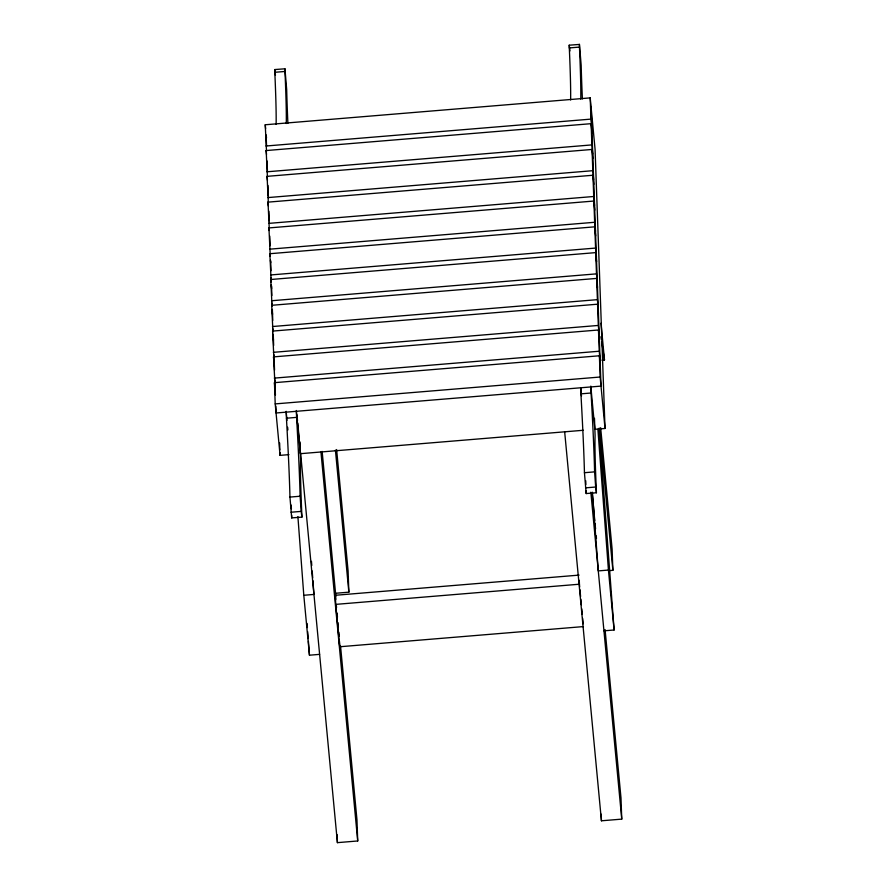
<?xml version="1.0" encoding="UTF-8"?>
<svg xmlns="http://www.w3.org/2000/svg" width="887" height="887" viewBox="0 0 887 887"><rect width="100%" height="100%" fill="white"/><g stroke="black" fill="none" stroke-linecap="round" stroke-linejoin="round"><path stroke-width="1.33" d="M276.123 124.335A419.584 9.835 85.3 0 0 274.815 72.302L274.726 69.563L284.96 68.798L286.689 89.62A419.584 9.835 85.3 0 0 287.887 123.315M570.618 99.965A419.584 9.835 85.3 0 0 569.31 47.931L569.221 45.193L579.455 44.428L581.173 65.25A419.584 9.835 85.3 0 0 582.382 98.945M274.815 72.302L284.971 71.459L284.882 68.72M569.31 47.931L579.466 47.089L579.377 44.35M266.499 151.2L265.246 124.768L590.21 97.88L595.077 149.338L605.023 428.476L594.867 429.319L590.864 386.943M266.011 146.011L590.964 119.113L590.21 97.88M267.419 176.99L266.167 150.557L591.13 123.67L591.984 132.751M266.932 171.801L591.884 144.903L591.13 123.67M268.34 202.779L267.087 176.347L592.05 149.459L592.904 158.54M267.852 197.59L592.804 170.692L592.05 149.459M269.26 228.569L268.007 202.136L592.971 175.249L593.824 184.33M268.761 223.38L593.725 196.493L592.971 175.249M270.18 254.358L268.927 227.926L593.891 201.039L594.745 210.119M269.681 249.169L594.645 222.282L593.891 201.039M271.1 280.148L269.848 253.715L594.8 226.828L595.665 235.909M270.602 274.959L595.565 248.072L594.8 226.828M272.01 305.937L270.768 279.505L595.72 252.618L596.585 261.698M271.522 300.748L596.485 273.861L595.72 252.618M597.505 287.488L596.641 278.407L271.688 305.305L272.93 331.727M272.442 326.538L597.406 299.651L596.641 278.407M598.426 313.277L597.561 304.197L272.608 331.095L273.85 357.516M273.362 352.327L598.315 325.44L597.561 304.197M275.136 387.198L273.529 356.884L598.481 329.986L599.346 339.067M274.283 378.117L599.235 351.23L598.481 329.986M288.951 454.632L280.07 455.364L275.203 403.907L274.449 382.674L599.401 355.776L600.255 364.856M601.94 360.166L604.479 359.956L601.009 323.178M275.203 403.907L600.155 377.019L599.401 355.776M299.95 441.815L300.593 459.754A419.584 9.835 85.3 0 0 301.824 514.405L301.913 517.132L291.679 517.897L289.949 497.075A419.584 9.835 85.3 0 0 286.434 418.22L296.591 417.378L296.336 410.481M594.478 418.265L595.088 435.384A419.584 9.835 85.3 0 0 596.319 490.034L596.408 492.773L586.174 493.527L584.444 472.704A419.584 9.835 85.3 0 0 580.918 393.85L591.075 393.008L590.831 386.111M583.336 430.273L300.371 453.689L296.369 411.313M289.949 497.075L300.105 496.232A419.584 9.835 85.3 0 0 296.591 417.378M584.444 472.704L594.6 471.873A419.584 9.835 85.3 0 0 591.075 393.008M291.025 512.231L301.181 511.389L301.913 517.132M585.52 487.861L595.676 487.018L596.408 492.773M297.899 516.589L303.797 595.277L313.943 594.434L312.911 580.63M603.947 630.834L614.103 629.992L608.438 570.064L598.281 570.906L592.394 492.218M335.308 593.292L348.857 592.172L348.092 570.929L336.616 449.543M608.815 570.663L612.884 570.319L612.119 549.086L600.654 427.689M583.435 626.588L339.721 646.756L335.718 604.38L335.386 595.277L579.111 575.109M335.718 604.38L579.433 584.211L579.289 580.309M303.797 595.277L309.463 655.205L319.608 654.362M300.505 452.281L337.415 842.65L357.716 840.965L356.962 819.732L340.53 645.924M564.664 431.814L601.441 820.797L621.754 819.122L620.989 797.879L605.078 629.593M569.221 45.193L569.953 50.936M274.726 69.563L275.458 75.306M600.909 336.75L601.331 339.488M601.752 342.216L604.479 359.956M590.964 119.113L591.829 128.194M591.884 144.903L592.749 153.983M592.804 170.692L593.658 179.773M593.725 196.493L594.578 205.573M594.645 222.282L595.499 231.363M595.565 248.072L596.419 257.152M596.485 273.861L597.339 282.942M597.406 299.651L598.259 308.731M598.315 325.44L599.18 334.521M599.235 351.23L600.1 360.31M600.155 377.019L605.023 428.476M599.446 428.244L612.884 570.319M592.172 493.039L594.778 520.625M595.044 523.385L595.565 528.896M596.219 535.792L596.474 538.553M590.842 492.207L621.754 819.122M581.484 395.979L580.708 387.785L580.918 393.85M579.433 584.211L579.688 586.95M579.954 589.678L580.597 596.519M580.852 599.246L581.373 604.712M581.761 608.815L582.271 614.281M582.659 618.383L583.18 623.86M335.419 450.086L348.857 592.172M322.147 451.428L335.84 596.264M335.386 595.277L335.774 599.379M336.295 604.845L336.55 607.584M337.071 613.05L337.459 617.152M337.969 622.619L338.357 626.721M338.878 632.187L339.266 636.289M320.95 451.982L357.716 840.965M296.979 414.961L297.511 420.549M297.755 423.166L299.34 439.863M299.562 442.303L300.25 449.521M265.246 124.768L265.623 128.659M266.244 135.212L266.499 137.951M266.167 150.557L266.543 154.449M267.087 176.347L267.453 180.238M268.007 202.136L268.373 206.028M268.927 227.926L269.171 230.52M286.213 412.156L286.989 420.349M287.632 427.19L287.898 429.918M269.848 253.715L270.091 256.31M270.457 260.201L270.701 262.796M270.768 279.505L271.012 282.099M271.256 284.694L271.622 288.585M272.176 310.494L272.542 314.386M272.974 334.987L273.462 340.176M273.529 356.884L274.382 365.965M274.449 382.674L275.303 391.755M595.676 487.018L594.6 471.873M301.181 511.389L300.105 496.232M599.002 428.288L614.103 629.992M597.893 429.253L608.438 570.064M311.47 561.305L311.78 565.44M312.191 570.962L312.712 577.869M307.079 623.428L307.39 627.575M307.7 631.721L308.221 638.629M308.421 641.39L309.463 655.205M586.163 490.866L586.252 493.604M291.668 515.236L291.756 517.975M591.064 106.961L601.02 386.1L276.057 412.987L275.813 406.08M601.198 814.166L601.441 820.797M339.533 641.556L339.721 646.756M337.127 834.689L337.415 842.65M286.179 411.313L286.434 418.22M279.627 442.935L279.871 449.842M279.97 452.603L280.07 455.364M266.155 135.179L266.555 146.288M267.076 160.968L267.442 171.158M267.952 185.427L268.329 196.049M268.872 211.217L269.216 220.907M269.759 236.108L270.103 245.788M270.646 260.989L270.99 270.768M271.234 277.564L271.333 280.325M271.533 285.858L271.877 295.526M272.143 303.188L272.242 305.849M272.364 309.352L272.764 320.407M273.063 328.988L273.163 331.638M273.251 334.222L273.651 345.486M273.983 354.778L274.083 357.428M274.138 359.102L274.538 370.156M274.881 379.824L275.425 395.025M284.971 71.459A419.584 9.835 85.3 0 1 286.279 123.504M291.391 508.805A419.584 9.835 85.3 0 1 291.246 505.102M579.466 47.089A419.584 9.835 85.3 0 1 580.774 99.133M585.886 484.435A419.584 9.835 85.3 0 1 585.73 480.732"/></g></svg>
